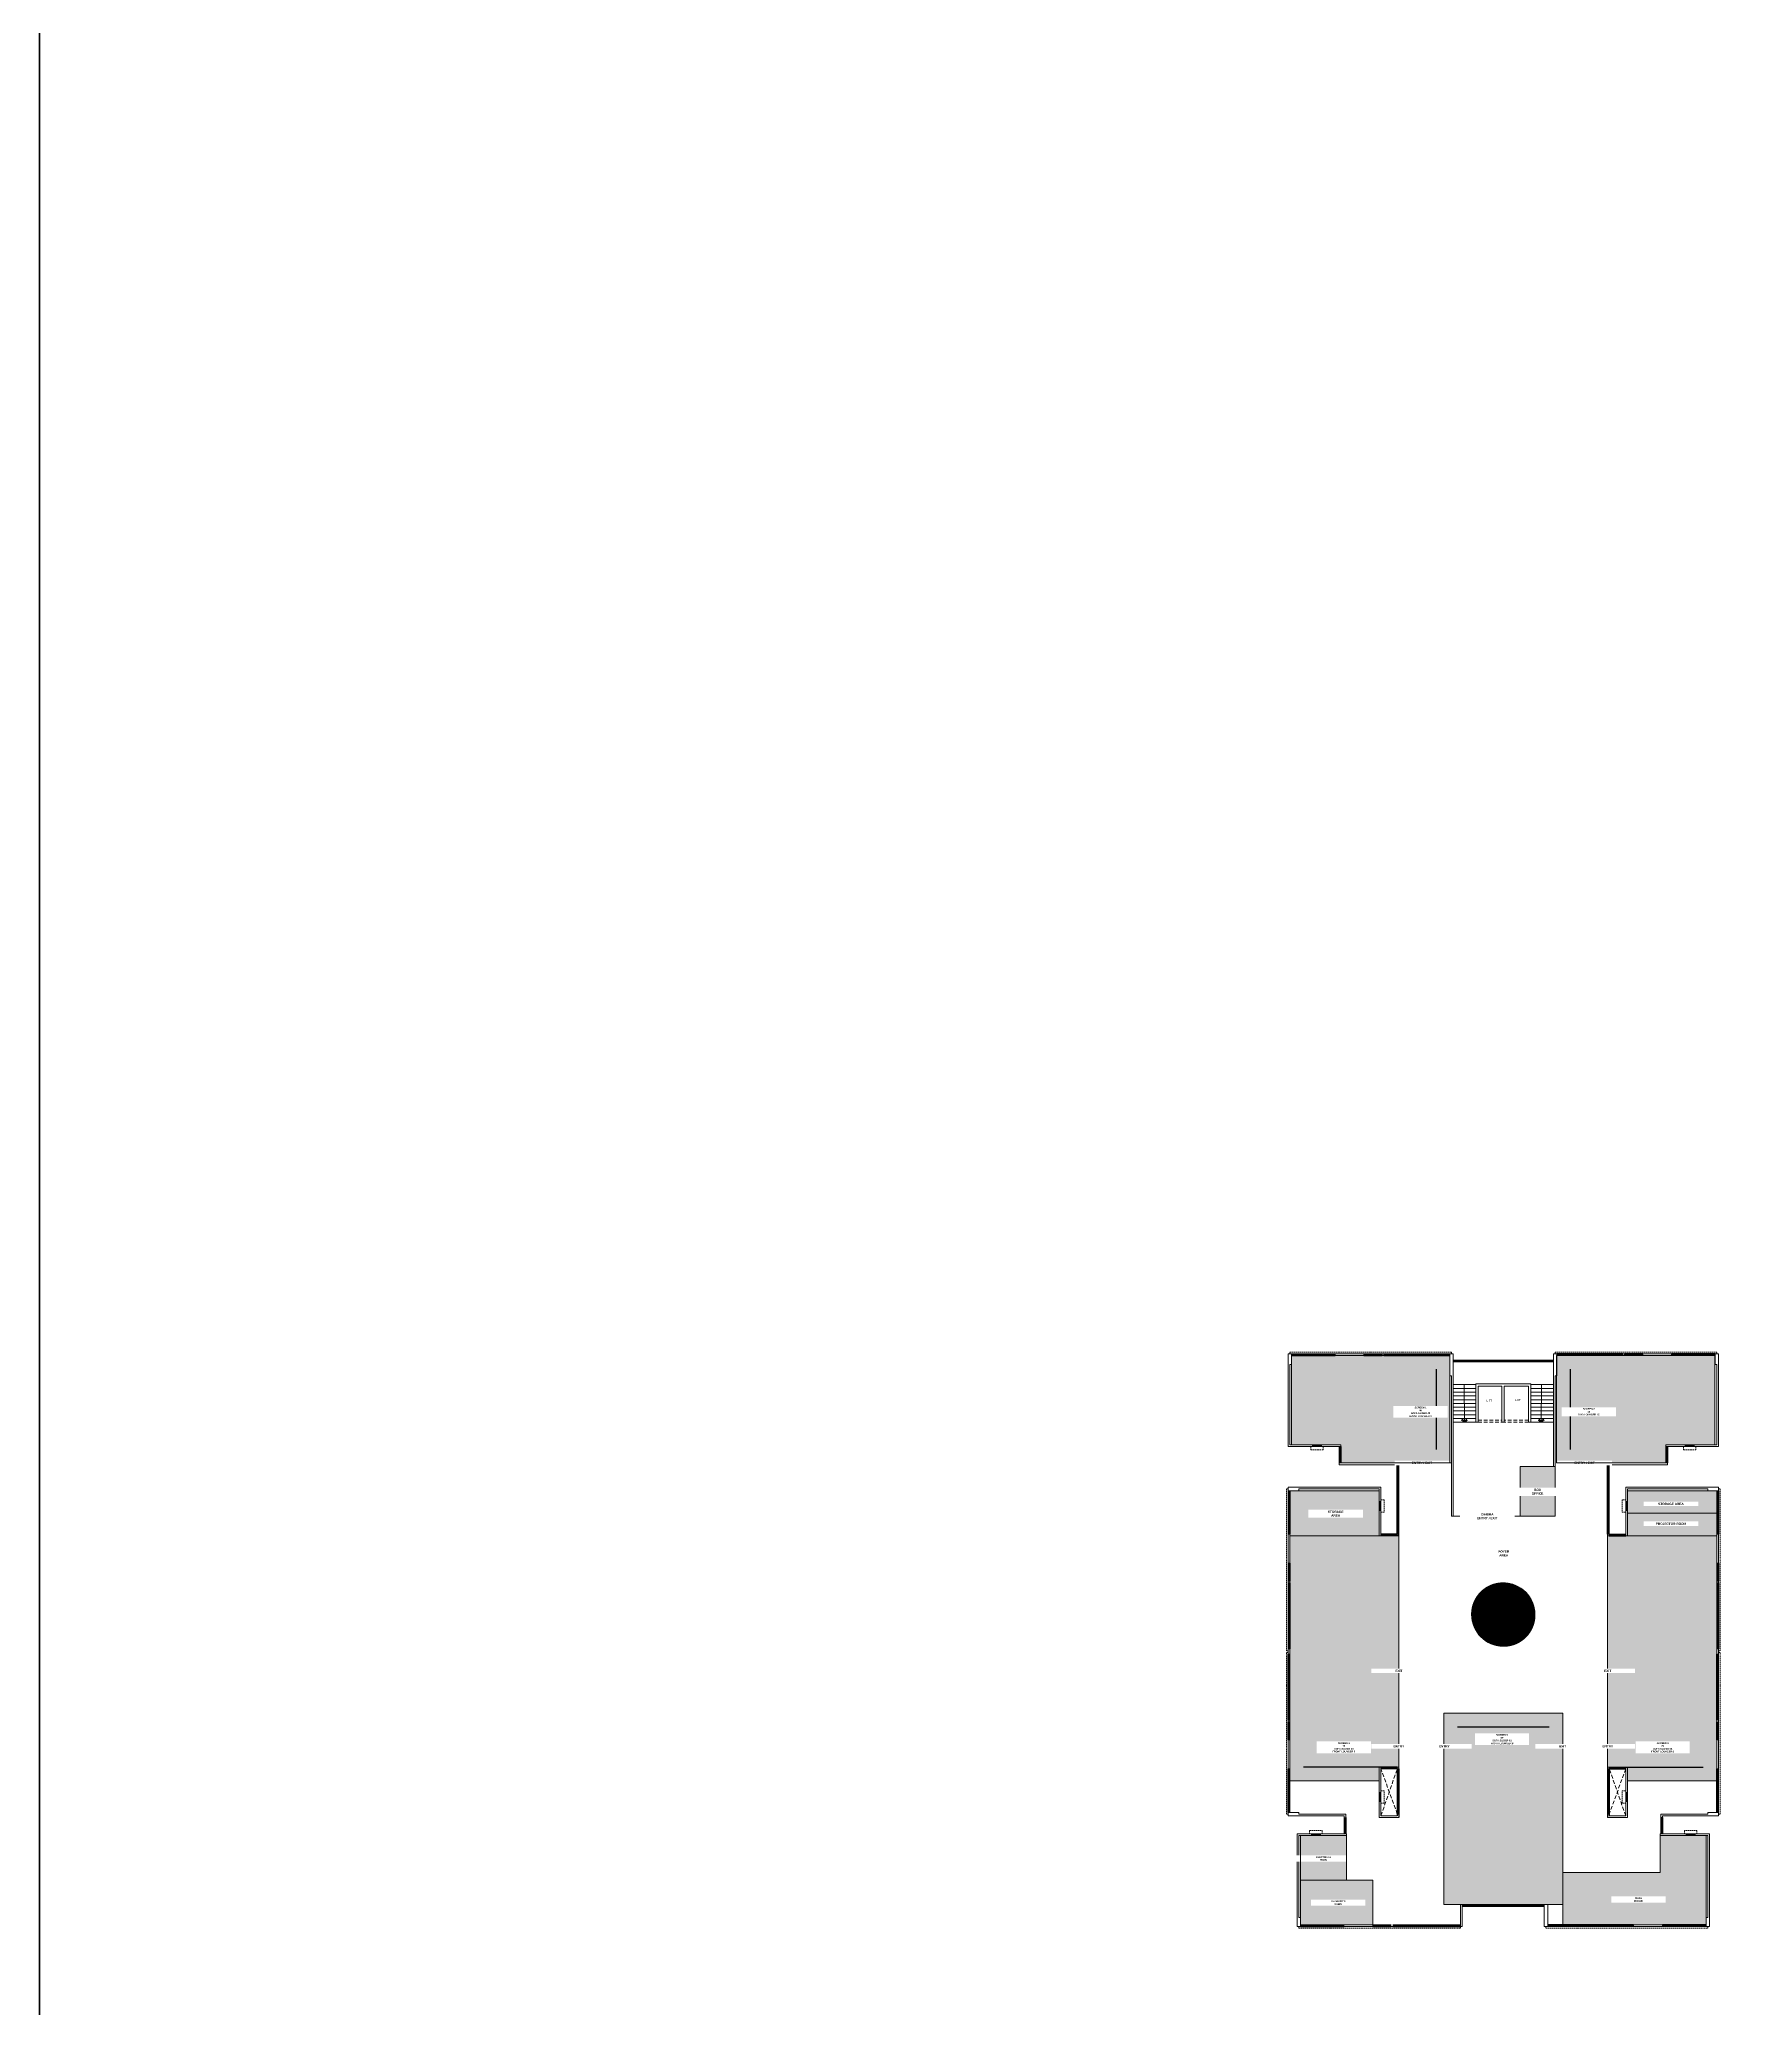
# Model space of a CAD drawing. Header units: inches. Extents: x 1807 to 67852, y 1160 to 20242.
# Drawn here: x 59504 to 64046, y 9792 to 15017 of the extents above; entities that cross this region are included whole.
import ezdxf

# ---------------------------------------------------------------- set-up
doc = ezdxf.new("R2010")
doc.units = ezdxf.units.IN
doc.header["$MEASUREMENT"] = 0
doc.linetypes.add('1', pattern=[0, 0, 0])
doc.linetypes.add('DASHED', pattern=[0.75, 0.5, -0.25])
doc.layers.get('0').update_dxf_attribs({"lineweight": 20})
for name, color, linetype, lineweight in [('02WINDOW & DOTTED', 8, 'Continuous', 20), ('AH Hatches WALL', 7, '1', 25), ('AP_TEXT', 7, 'Continuous', 13), ('Nstair', 8, 'Continuous', 20), ('PROJ.', 8, 'DASHED', 20), ('RAILING', 8, 'Continuous', 25), ('Railing 01', 8, 'Continuous', 18), ('SHOP TEXT', 7, 'Continuous', 15), ('text', 7, 'Continuous', 15), ('wall', 7, 'Continuous', 20), ('WALLS', 7, 'Continuous', 20), ('WINDOW', 8, 'Continuous', 15)]:
    doc.layers.add(name, color=color, linetype=linetype, lineweight=lineweight)
doc.styles.add('Krupalu 1', font='arial.ttf')
doc.styles.add('title block', font='')
doc.styles.get('title block').set_extended_font_data('Gulim')

msp = doc.modelspace()

# ---------------------------------------------------------------- hatches: boundary and pattern name
at = {"lineweight": 30, "true_color": 0xd7ebd2}
h = msp.add_hatch(color=254, dxfattribs=at)
h.dxf.hatch_style = 1
h.paths.add_polyline_path([(63431.7, 11230.6), (63524.3, 11230.6), (63524.3, 11098.9), (63431.7, 11098.9)])
at = {"lineweight": 30, "transparency": 33554559}
h = msp.add_hatch(color=32, dxfattribs=at)
h.dxf.hatch_style = 1
h.paths.add_polyline_path([(63041.3, 10132.6), (62849.3, 10132.6), (62849.3, 10014.1), (63041.3, 10014.1)])
at = {"layer": 'AH Hatches WALL', "true_color": 0xfeeab9}
h = msp.add_hatch(color=254, dxfattribs=at)
h.dxf.hatch_style = 1
h.paths.add_polyline_path([(63716.3, 11046.1), (63953.3, 11046.1), (63953.3, 11106.1), (63716.3, 11106.1)])
at = {"layer": 'AH Hatches WALL', "true_color": 0xff99e5}
h = msp.add_hatch(color=221, dxfattribs=at)
h.dxf.hatch_style = 1
h.paths.add_polyline_path([(62970.8, 10132.6), (62849.3, 10132.6), (62849.3, 10251.1), (62970.8, 10251.1)])
at = {"layer": 'AH Hatches WALL', "true_color": 0xadddf7}
h = msp.add_hatch(color=141, dxfattribs=at)
h.dxf.hatch_style = 1
h.paths.add_polyline_path([(63544.9, 10014.1), (63924.8, 10014.1), (63924.8, 10251.1), (63803.3, 10251.1), (63803.3, 10153.4), (63544.9, 10153.4)])
at = {"layer": 'wall', "true_color": 0xf7abae}
h = msp.add_hatch(dxfattribs=at)
h.set_pattern_fill('ANSI31', color=241)
h.set_pattern_definition([(45, (60514.27285, 360054.93745), (-0.08838834765, 0.08838834765), [])])
edge = h.paths.add_edge_path()
edge.add_arc((63387, 10837.4), 84, 0, 360)

# ---------------------------------------------------------------- linework, layer by layer
at = {"layer": '02WINDOW & DOTTED'}
for p, q in [((63519.8, 11512.1), (63254.1, 11512.1)), ((63519.8, 11510.6), (63254.1, 11510.6)), ((63519.8, 11509.1), (63254.1, 11509.1)), ((63519.8, 11507.6), (63254.1, 11507.6))]:
    msp.add_line(p, q, dxfattribs=at)
at = {"layer": '02WINDOW & DOTTED', "linetype": 'DASHED', "ltscale": 20}
for p, q in [((63320.3, 11353.6), (63383.3, 11353.6)), ((63320.3, 11347.6), (63383.3, 11347.6)), ((63453.8, 11353.6), (63389.3, 11353.6)), ((63453.8, 11347.6), (63389.3, 11347.6)), ((63105.8, 10308.1), (63062.3, 10428.1)), ((63062.3, 10303.6), (63105.8, 10428.1)), ((63711.8, 10303.6), (63668.3, 10428.1)), ((63711.8, 10428.1), (63668.3, 10308.1))]:
    msp.add_line(p, q, dxfattribs=at)
at = {"layer": 'Nstair', "ltscale": 10}
for p, q in [((63314.3, 11447.6), (63254.3, 11447.6)), ((63283.5, 11447.6), (63284, 11347.6)), ((63459.8, 11447.6), (63519.8, 11447.6)), ((63488.4, 11447.6), (63487.8, 11347.6)), ((63314.3, 11437.6), (63254.3, 11437.6)), ((63314.3, 11427.6), (63254.3, 11427.6)), ((63314.3, 11417.6), (63254.3, 11417.6)), ((63314.3, 11407.6), (63254.3, 11407.6)), ((63314.3, 11397.6), (63254.3, 11397.6)), ((63459.8, 11437.6), (63519.8, 11437.6)), ((63459.8, 11427.6), (63519.8, 11427.6)), ((63459.8, 11417.6), (63519.8, 11417.6)), ((63459.8, 11407.6), (63519.8, 11407.6)), ((63459.8, 11397.6), (63519.8, 11397.6)), ((63314.3, 11387.6), (63254.3, 11387.6)), ((63314.3, 11377.6), (63254.3, 11377.6)), ((63314.3, 11367.6), (63254.3, 11367.6)), ((63314.3, 11357.6), (63254.3, 11357.6)), ((63314.3, 11347.6), (63254.3, 11347.6)), ((63276.5, 11351.9), (63278.6, 11355.8)), ((63284, 11347.6), (63276.5, 11351.9)), ((63278.6, 11355.8), (63284, 11347.6)), ((63289.4, 11355.8), (63284, 11347.6)), ((63284, 11347.6), (63291.6, 11351.9)), ((63291.6, 11351.9), (63289.4, 11355.8)), ((63459.8, 11387.6), (63519.8, 11387.6)), ((63459.8, 11377.6), (63519.8, 11377.6)), ((63459.8, 11367.6), (63519.8, 11367.6)), ((63459.8, 11357.6), (63519.8, 11357.6)), ((63459.8, 11347.6), (63519.8, 11347.6)), ((63480.3, 11351.9), (63482.5, 11355.8)), ((63487.8, 11347.6), (63480.3, 11351.9)), ((63482.5, 11355.8), (63487.8, 11347.6)), ((63493.2, 11355.8), (63487.8, 11347.6)), ((63487.8, 11347.6), (63495.4, 11351.9)), ((63495.4, 11351.9), (63493.2, 11355.8))]:
    msp.add_line(p, q, dxfattribs=at)
at = {"layer": 'PROJ.', "ltscale": 8}
for p, q in [((62876.3, 11283.1), (62876.3, 11274.1)), ((62909.3, 11274.1), (62876.3, 11274.1)), ((62909.3, 11283.1), (62909.3, 11274.1)), ((63864.8, 11283.1), (63864.8, 11274.1)), ((63864.8, 11274.1), (63897.8, 11274.1)), ((63897.8, 11283.1), (63897.8, 11274.1))]:
    msp.add_line(p, q, dxfattribs=at)
at = {"layer": 'PROJ.', "ltscale": 7}
for points in [[(62820.8, 11529.1), (62820.8, 11533.6), (63249.8, 11533.6), (63249.8, 11529.1)], [(63953.3, 11529.1), (63953.3, 11533.6), (63524.3, 11533.6), (63524.3, 11529.1)], [(62816.3, 10741.6), (62811.8, 10741.6), (62811.8, 11170.6), (62816.3, 11170.6)], [(63062.3, 11142.1), (63071.3, 11142.1), (63071.3, 11109.1), (63062.3, 11109.1)], [(63711.8, 11142.1), (63702.8, 11142.1), (63702.8, 11109.1), (63711.8, 11109.1)], [(63957.8, 10741.6), (63962.3, 10741.6), (63962.3, 11170.6), (63957.8, 11170.6)], [(62816.3, 10737.1), (62811.8, 10737.1), (62811.8, 10308.1), (62816.3, 10308.1)], [(63957.8, 10737.1), (63962.3, 10737.1), (63962.3, 10308.1), (63957.8, 10308.1)], [(63062.3, 10336.6), (63071.3, 10336.6), (63071.3, 10369.6), (63062.3, 10369.6)], [(63711.8, 10336.6), (63702.8, 10336.6), (63702.8, 10369.6), (63711.8, 10369.6)], [(62873.3, 10255.6), (62873.3, 10264.6), (62906.3, 10264.6), (62906.3, 10255.6)], [(63900.8, 10255.6), (63900.8, 10264.6), (63867.8, 10264.6), (63867.8, 10255.6)], [(63273.8, 10009.6), (63273.8, 10005.1), (62844.8, 10005.1), (62844.8, 10009.6)], [(63500.3, 10009.6), (63500.3, 10005.1), (63929.3, 10005.1), (63929.3, 10009.6)]]:
    msp.add_lwpolyline(points, dxfattribs=at)
at = {"layer": 'RAILING'}
for p, q in [((62825.3, 11529.1), (62940.8, 11529.1)), ((62825.3, 11527.6), (62940.8, 11527.6)), ((62825.3, 11526.1), (62940.8, 11526.1)), ((62825.3, 11524.6), (62940.8, 11524.6)), ((63017.3, 11529.1), (63065.3, 11529.1)), ((63017.3, 11527.6), (63065.3, 11527.6)), ((63017.3, 11526.1), (63065.3, 11526.1)), ((63017.3, 11524.6), (63065.3, 11524.6)), ((63069.8, 11529.1), (63245.3, 11529.1)), ((63069.8, 11527.6), (63245.3, 11527.6)), ((63069.8, 11526.1), (63245.3, 11526.1)), ((63069.8, 11524.6), (63245.3, 11524.6)), ((63704.3, 11529.1), (63528.8, 11529.1)), ((63704.3, 11527.6), (63528.8, 11527.6)), ((63704.3, 11526.1), (63528.8, 11526.1)), ((63704.3, 11524.6), (63528.8, 11524.6)), ((63756.8, 11529.1), (63708.8, 11529.1)), ((63756.8, 11527.6), (63708.8, 11527.6)), ((63756.8, 11526.1), (63708.8, 11526.1)), ((63756.8, 11524.6), (63708.8, 11524.6)), ((63948.8, 11529.1), (63833.3, 11529.1)), ((63948.8, 11527.6), (63833.3, 11527.6)), ((63948.8, 11526.1), (63833.3, 11526.1)), ((63948.8, 11524.6), (63833.3, 11524.6)), ((62951.3, 11283.1), (62951.3, 11239.6)), ((62952.8, 11283.1), (62952.8, 11239.6)), ((62954.3, 11283.1), (62954.3, 11239.6)), ((62955.8, 11283.1), (62955.8, 11239.6)), ((63105.8, 11050.6), (63105.8, 11235.1)), ((63107.3, 11050.6), (63107.3, 11235.1)), ((63108.8, 11050.6), (63108.8, 11235.1)), ((63110.3, 11046.1), (63110.3, 11235.1)), ((63663.8, 11050.6), (63663.8, 11235.1)), ((63665.3, 11050.6), (63665.3, 11235.1)), ((63666.8, 11050.6), (63666.8, 11235.1)), ((63668.3, 11050.6), (63668.3, 11235.1)), ((63818.3, 11283.1), (63818.3, 11239.6)), ((63819.8, 11283.1), (63819.8, 11239.6)), ((63821.3, 11283.1), (63821.3, 11239.6)), ((63822.8, 11283.1), (63822.8, 11239.6)), ((62816.3, 11166.1), (62816.3, 11050.6)), ((62820.8, 11166.1), (62820.8, 11050.6)), ((63953.3, 11166.1), (63953.3, 11050.6)), ((63957.8, 11166.1), (63957.8, 11050.6)), ((63105.8, 11050.6), (63062.3, 11050.6)), ((63110.3, 11046.1), (63062.3, 11046.1)), ((63668.3, 11050.6), (63711.8, 11050.6)), ((63668.3, 11046.1), (63711.8, 11046.1)), ((62816.3, 10974.1), (62816.3, 10926.1)), ((62820.8, 10974.1), (62820.8, 10926.1)), ((63953.3, 10974.1), (63953.3, 10926.1)), ((63957.8, 10974.1), (63957.8, 10926.1)), ((62816.3, 10921.6), (62816.3, 10746.1)), ((62820.8, 10921.6), (62820.8, 10746.1)), ((63953.3, 10921.6), (63953.3, 10746.1)), ((63957.8, 10921.6), (63957.8, 10746.1)), ((62816.3, 10557.1), (62816.3, 10732.6)), ((62820.8, 10557.1), (62820.8, 10732.6)), ((63953.3, 10557.1), (63953.3, 10732.6)), ((63957.8, 10557.1), (63957.8, 10732.6)), ((62816.3, 10504.6), (62816.3, 10552.6)), ((62820.8, 10504.6), (62820.8, 10552.6)), ((63953.3, 10504.6), (63953.3, 10552.6)), ((63957.8, 10504.6), (63957.8, 10552.6)), ((62816.3, 10312.6), (62816.3, 10428.1)), ((62820.8, 10312.6), (62820.8, 10428.1)), ((63105.8, 10432.6), (63062.3, 10432.6)), ((63105.8, 10428.1), (63062.3, 10428.1)), ((63105.8, 10428.1), (63105.8, 10303.6)), ((63107.3, 10428.1), (63107.3, 10308.1)), ((63108.8, 10428.1), (63108.8, 10308.1)), ((63110.3, 10428.1), (63110.3, 10299.1)), ((63663.8, 10428.1), (63663.8, 10299.1)), ((63665.3, 10428.1), (63665.3, 10308.1)), ((63666.8, 10428.1), (63666.8, 10308.1)), ((63668.3, 10432.6), (63711.8, 10432.6)), ((63668.3, 10428.1), (63711.8, 10428.1)), ((63668.3, 10428.1), (63668.3, 10303.6)), ((63953.3, 10312.6), (63953.3, 10428.1)), ((63957.8, 10312.6), (63957.8, 10428.1)), ((62964.8, 10299.1), (62964.8, 10255.6)), ((62969.3, 10299.1), (62969.3, 10255.6)), ((63804.8, 10299.1), (63804.8, 10255.6)), ((63809.3, 10299.1), (63809.3, 10255.6)), ((63278.3, 10068.1), (63495.8, 10068.1)), ((63278.3, 10066.6), (63495.8, 10066.6)), ((63278.3, 10065.1), (63495.8, 10065.1)), ((63278.3, 10063.6), (63495.8, 10063.6)), ((63278.3, 10063.6), (63495.8, 10063.6)), ((62849.3, 10014.1), (62964.8, 10014.1)), ((62849.3, 10009.6), (62964.8, 10009.6)), ((63041.3, 10014.1), (63089.3, 10014.1)), ((63041.3, 10009.6), (63089.3, 10009.6)), ((63093.8, 10014.1), (63273.8, 10014.1)), ((63093.8, 10009.6), (63273.8, 10009.6)), ((63675.8, 10014.1), (63504.8, 10014.1)), ((63675.8, 10009.6), (63504.8, 10009.6)), ((63732.8, 10014.1), (63675.8, 10014.1)), ((63732.8, 10009.6), (63675.8, 10009.6)), ((63924.8, 10014.1), (63809.3, 10014.1)), ((63924.8, 10009.6), (63809.3, 10009.6))]:
    msp.add_line(p, q, dxfattribs=at)
at = {"layer": 'Railing 01'}
for p, q in [((62817.8, 11166.1), (62817.8, 11050.6)), ((62819.3, 11166.1), (62819.3, 11050.6)), ((63954.8, 11166.1), (63954.8, 11050.6)), ((63956.3, 11166.1), (63956.3, 11050.6)), ((63105.8, 11049.1), (63062.3, 11049.1)), ((63105.8, 11047.6), (63062.3, 11047.6)), ((63668.3, 11049.1), (63711.8, 11049.1)), ((63668.3, 11047.6), (63711.8, 11047.6)), ((62817.8, 10974.1), (62817.8, 10926.1)), ((62819.3, 10974.1), (62819.3, 10926.1)), ((63954.8, 10974.1), (63954.8, 10926.1)), ((63956.3, 10974.1), (63956.3, 10926.1)), ((62817.8, 10921.6), (62817.8, 10746.1)), ((62819.3, 10921.6), (62819.3, 10746.1)), ((63954.8, 10921.6), (63954.8, 10746.1)), ((63956.3, 10921.6), (63956.3, 10746.1)), ((62817.8, 10557.1), (62817.8, 10732.6)), ((62819.3, 10557.1), (62819.3, 10732.6)), ((63954.8, 10557.1), (63954.8, 10732.6)), ((63956.3, 10557.1), (63956.3, 10732.6)), ((62817.8, 10504.6), (62817.8, 10552.6)), ((62819.3, 10504.6), (62819.3, 10552.6)), ((63954.8, 10504.6), (63954.8, 10552.6)), ((63956.3, 10504.6), (63956.3, 10552.6)), ((62817.8, 10312.6), (62817.8, 10428.1)), ((62819.3, 10312.6), (62819.3, 10428.1)), ((63105.8, 10431.1), (63062.3, 10431.1)), ((63105.8, 10429.6), (63062.3, 10429.6)), ((63668.3, 10431.1), (63711.8, 10431.1)), ((63668.3, 10429.6), (63711.8, 10429.6)), ((63954.8, 10312.6), (63954.8, 10428.1)), ((63956.3, 10312.6), (63956.3, 10428.1)), ((62966.3, 10299.1), (62966.3, 10255.6)), ((62967.8, 10299.1), (62967.8, 10255.6)), ((63806.3, 10299.1), (63806.3, 10255.6)), ((63807.8, 10299.1), (63807.8, 10255.6)), ((62849.3, 10012.6), (62964.8, 10012.6)), ((62849.3, 10011.1), (62964.8, 10011.1)), ((63041.3, 10012.6), (63089.3, 10012.6)), ((63041.3, 10011.1), (63089.3, 10011.1)), ((63093.8, 10012.6), (63273.8, 10012.6)), ((63093.8, 10011.1), (63273.8, 10011.1)), ((63675.8, 10012.6), (63504.8, 10012.6)), ((63675.8, 10011.1), (63504.8, 10011.1)), ((63732.8, 10012.6), (63675.8, 10012.6)), ((63732.8, 10011.1), (63675.8, 10011.1)), ((63924.8, 10012.6), (63809.3, 10012.6)), ((63924.8, 10011.1), (63809.3, 10011.1))]:
    msp.add_line(p, q, dxfattribs=at)
at = {"layer": 'wall'}
for p, q in [((62816.3, 11529.1), (62816.3, 11283.1)), ((62816.3, 11529.1), (62825.3, 11529.1)), ((62820.8, 11500.6), (62820.8, 11340.1)), ((62825.3, 11500.6), (62820.8, 11500.6)), ((62825.3, 11505.1), (62825.3, 11529.1)), ((62825.3, 11500.6), (62825.3, 11505.1)), ((62940.8, 11529.1), (62940.8, 11524.6)), ((62940.8, 11529.1), (63017.3, 11529.1)), ((62940.8, 11524.6), (63012.8, 11524.6)), ((63012.8, 11524.6), (63012.8, 11524.6)), ((63017.3, 11524.6), (63012.8, 11524.6)), ((63017.3, 11529.1), (63017.3, 11524.6)), ((63065.3, 11529.1), (63065.3, 11529.1)), ((63065.3, 11529.1), (63069.8, 11529.1)), ((63245.3, 11529.1), (63245.3, 11475.1)), ((63245.3, 11529.1), (63254.3, 11529.1)), ((63254.3, 11529.1), (63254.3, 11098.9)), ((63519.8, 11529.1), (63519.8, 11230.6)), ((63528.8, 11529.1), (63519.8, 11529.1)), ((63528.8, 11529.1), (63528.8, 11475.1)), ((63704.3, 11529.1), (63704.3, 11524.6)), ((63708.8, 11529.1), (63704.3, 11529.1)), ((63708.8, 11529.1), (63708.8, 11524.6)), ((63756.8, 11529.1), (63756.8, 11524.6)), ((63833.3, 11529.1), (63756.8, 11529.1)), ((63833.3, 11524.6), (63756.8, 11524.6)), ((63833.3, 11529.1), (63833.3, 11524.6)), ((63948.8, 11505.1), (63948.8, 11529.1)), ((63957.8, 11529.1), (63948.8, 11529.1)), ((63948.8, 11500.6), (63948.8, 11505.1)), ((63948.8, 11505.1), (63948.8, 11505.1)), ((63948.8, 11500.6), (63953.3, 11500.6)), ((63953.3, 11500.6), (63953.3, 11340.1)), ((63957.8, 11529.1), (63957.8, 11283.1)), ((63245.3, 11470.6), (63245.3, 11475.1)), ((63245.3, 11475.1), (63245.3, 11475.1)), ((63245.3, 11470.6), (63249.8, 11470.6)), ((63249.8, 11470.6), (63249.8, 11098.9)), ((63389.3, 11449.6), (63314.3, 11449.6)), ((63314.3, 11449.6), (63314.3, 11347.6)), ((63320.3, 11347.6), (63320.3, 11443.6)), ((63320.3, 11443.6), (63383.3, 11443.6)), ((63383.3, 11449.6), (63459.8, 11449.6)), ((63383.3, 11443.6), (63383.3, 11347.6)), ((63383.3, 11347.6), (63383.3, 11443.6)), ((63389.3, 11347.6), (63389.3, 11443.6)), ((63453.8, 11443.6), (63389.3, 11443.6)), ((63389.3, 11443.6), (63389.3, 11347.6)), ((63453.8, 11347.6), (63453.8, 11443.6)), ((63459.8, 11449.6), (63459.8, 11347.6)), ((63524.3, 11470.6), (63524.3, 11230.6)), ((63528.8, 11470.6), (63524.3, 11470.6)), ((63528.8, 11470.6), (63528.8, 11475.1)), ((63528.8, 11475.1), (63528.8, 11475.1)), ((62820.8, 11340.1), (62820.8, 11335.6)), ((62820.8, 11340.1), (62820.8, 11340.1)), ((63314.3, 11347.6), (63320.3, 11347.6)), ((63383.3, 11347.6), (63389.3, 11347.6)), ((63389.3, 11347.6), (63383.3, 11347.6)), ((63459.8, 11347.6), (63453.8, 11347.6)), ((63953.3, 11340.1), (63953.3, 11335.6)), ((63953.3, 11340.1), (63953.3, 11340.1)), ((62820.8, 11335.6), (62820.8, 11335.6)), ((62820.8, 11335.6), (62820.8, 11287.6)), ((62880.8, 11287.6), (62820.8, 11287.6)), ((62880.8, 11287.6), (62880.8, 11283.1)), ((62904.8, 11287.6), (62904.8, 11283.1)), ((62955.8, 11287.6), (62904.8, 11287.6)), ((62909.3, 11287.6), (62909.3, 11287.6)), ((62955.8, 11287.6), (62955.8, 11283.1)), ((63818.3, 11287.6), (63869.3, 11287.6)), ((63818.3, 11287.6), (63818.3, 11283.1)), ((63869.3, 11287.6), (63869.3, 11283.1)), ((63893.3, 11287.6), (63893.3, 11283.1)), ((63893.3, 11287.6), (63953.3, 11287.6)), ((63953.3, 11335.6), (63953.3, 11335.6)), ((63953.3, 11335.6), (63953.3, 11287.6)), ((62880.8, 11283.1), (62816.3, 11283.1)), ((62955.8, 11283.1), (62904.8, 11283.1)), ((62951.3, 11239.6), (62951.3, 11235.1)), ((63818.3, 11283.1), (63869.3, 11283.1)), ((63822.8, 11239.6), (63822.8, 11235.1)), ((63893.3, 11283.1), (63957.8, 11283.1)), ((63062.3, 11175.1), (62816.3, 11175.1)), ((62816.3, 11166.1), (62816.3, 11175.1)), ((62840.3, 11166.1), (62816.3, 11166.1)), ((62840.3, 11166.1), (62840.3, 11166.1)), ((62840.3, 11166.1), (62844.8, 11166.1)), ((62844.8, 11170.6), (62844.8, 11166.1)), ((63005.3, 11170.6), (62844.8, 11170.6)), ((63005.3, 11170.6), (63005.3, 11170.6)), ((63009.8, 11170.6), (63005.3, 11170.6)), ((63009.8, 11170.6), (63009.8, 11170.6)), ((63062.3, 11137.6, 2), (63057.8, 11137.6, 2)), ((63062.3, 11137.6), (63062.3, 11175.1)), ((63711.8, 11175.1), (63957.8, 11175.1)), ((63711.8, 11137.6), (63711.8, 11175.1)), ((63711.8, 11137.6), (63716.3, 11137.6)), ((63716.3, 11170.6), (63764.3, 11170.6)), ((63716.3, 11137.6), (63716.3, 11170.6)), ((63764.3, 11170.6), (63929.3, 11170.6)), ((63929.3, 11170.6), (63929.3, 11166.1)), ((63933.8, 11166.1), (63929.3, 11166.1)), ((63933.8, 11166.1), (63957.8, 11166.1)), ((63933.8, 11166.1), (63933.8, 11166.1)), ((63957.8, 11166.1), (63957.8, 11175.1)), ((63057.8, 11046.1), (63057.8, 11113.6)), ((63062.3, 11113.6), (63057.8, 11113.6)), ((63062.3, 11046.1), (63062.3, 11113.6)), ((63711.8, 11046.1), (63711.8, 11113.6)), ((63711.8, 11113.6), (63716.3, 11113.6)), ((63716.3, 11046.1), (63716.3, 11113.6)), ((62816.3, 11050.6), (62816.3, 10974.1)), ((62820.8, 11050.6), (62816.3, 11050.6)), ((62820.8, 11050.6), (62820.8, 10978.6)), ((63062.3, 11046.1), (63057.8, 11046.1)), ((63668.3, 11050.6), (63663.8, 11050.6)), ((63711.8, 11046.1), (63716.3, 11046.1)), ((63953.3, 11050.6), (63953.3, 10978.6)), ((63953.3, 11050.6), (63957.8, 11050.6)), ((63957.8, 11050.6), (63957.8, 10974.1)), ((62820.8, 10974.1), (62816.3, 10974.1)), ((62820.8, 10978.6), (62820.8, 10978.6)), ((62820.8, 10978.6), (62820.8, 10974.1)), ((63953.3, 10978.6), (63953.3, 10978.6)), ((63953.3, 10978.6), (63953.3, 10974.1)), ((63953.3, 10974.1), (63957.8, 10974.1)), ((62816.3, 10921.6), (62816.3, 10926.1)), ((63957.8, 10921.6), (63957.8, 10926.1)), ((62816.3, 10746.1), (62816.3, 10737.1)), ((62816.3, 10732.6), (62816.3, 10741.6)), ((63957.8, 10746.1), (63957.8, 10737.1)), ((63957.8, 10732.6), (63957.8, 10741.6)), ((62816.3, 10557.1), (62816.3, 10552.6)), ((63957.8, 10557.1), (63957.8, 10552.6)), ((62816.3, 10428.1), (62816.3, 10504.6)), ((63953.3, 10504.6), (63957.8, 10504.6)), ((63953.3, 10500.1), (63953.3, 10504.6)), ((63957.8, 10428.1), (63957.8, 10504.6)), ((62820.8, 10428.1), (62820.8, 10500.1)), ((63953.3, 10428.1), (63953.3, 10500.1)), ((63062.3, 10432.6), (63057.8, 10432.6)), ((63057.8, 10432.6), (63057.8, 10365.1)), ((63062.3, 10432.6), (63062.3, 10365.1)), ((63105.8, 10428.1), (63110.3, 10428.1)), ((63668.3, 10428.1), (63663.8, 10428.1)), ((63711.8, 10432.6), (63716.3, 10432.6)), ((63711.8, 10432.6), (63711.8, 10365.1)), ((63716.3, 10432.6), (63716.3, 10365.1)), ((63953.3, 10432.6), (63953.3, 10432.6)), ((63953.3, 10428.1), (63957.8, 10428.1)), ((63062.3, 10365.1), (63057.8, 10365.1)), ((63711.8, 10365.1), (63716.3, 10365.1)), ((62840.3, 10312.6), (62816.3, 10312.6)), ((62816.3, 10312.6), (62816.3, 10303.6)), ((62964.8, 10303.6), (62816.3, 10303.6)), ((62840.3, 10312.6), (62840.3, 10312.6)), ((62840.3, 10312.6), (62844.8, 10312.6)), ((62844.8, 10308.1), (62844.8, 10312.6)), ((62969.3, 10308.1), (62844.8, 10308.1)), ((62964.8, 10299.1), (62964.8, 10303.6)), ((62964.8, 10299.1), (62964.8, 10303.6)), ((62969.3, 10299.1), (62969.3, 10308.1)), ((63062.3, 10341.1), (63057.8, 10341.1)), ((63057.8, 10341.1), (63057.8, 10299.1)), ((63057.8, 10299.1), (63110.3, 10299.1)), ((63062.3, 10341.1), (63062.3, 10303.6)), ((63062.3, 10303.6), (63105.8, 10303.6)), ((63716.3, 10299.1), (63663.8, 10299.1)), ((63711.8, 10303.6), (63668.3, 10303.6)), ((63711.8, 10341.1), (63716.3, 10341.1)), ((63711.8, 10341.1), (63711.8, 10303.6)), ((63716.3, 10341.1), (63716.3, 10299.1)), ((63804.8, 10308.1), (63929.3, 10308.1)), ((63804.8, 10299.1), (63804.8, 10308.1)), ((63809.3, 10299.1), (63804.8, 10299.1)), ((63809.3, 10299.1), (63809.3, 10303.6)), ((63809.3, 10303.6), (63957.8, 10303.6)), ((63929.3, 10308.1), (63929.3, 10312.6)), ((63933.8, 10312.6), (63929.3, 10312.6)), ((63933.8, 10312.6), (63957.8, 10312.6)), ((63933.8, 10312.6), (63933.8, 10312.6)), ((63957.8, 10312.6), (63957.8, 10303.6)), ((62840.3, 10255.6), (62840.3, 10009.6)), ((62877.8, 10255.6), (62840.3, 10255.6)), ((62844.8, 10251.1), (62844.8, 10033.6)), ((62877.8, 10251.1), (62844.8, 10251.1)), ((62877.8, 10255.6), (62877.8, 10251.1)), ((62970.8, 10255.6), (62901.8, 10255.6)), ((62901.8, 10255.6), (62901.8, 10251.1)), ((62970.8, 10251.1), (62901.8, 10251.1)), ((62970.8, 10255.6), (62970.8, 10251.1)), ((63803.3, 10255.6), (63803.3, 10251.1)), ((63803.3, 10255.6), (63872.3, 10255.6)), ((63803.3, 10251.1), (63872.3, 10251.1)), ((63872.3, 10255.6), (63872.3, 10251.1)), ((63896.3, 10255.6), (63896.3, 10251.1)), ((63896.3, 10255.6), (63933.8, 10255.6)), ((63896.3, 10251.1), (63929.3, 10251.1)), ((63929.3, 10251.1), (63929.3, 10033.6)), ((63933.8, 10255.6), (63933.8, 10009.6)), ((62849.3, 10033.6), (62849.3, 10009.6)), ((63273.8, 10068.1), (63278.3, 10068.1)), ((63273.8, 10009.6), (63273.8, 10068.1)), ((63278.3, 10009.6), (63278.3, 10068.1)), ((63495.8, 10009.6), (63495.8, 10068.1)), ((63500.3, 10068.1), (63495.8, 10068.1)), ((63500.3, 10068.1), (63500.3, 10068.1)), ((63504.8, 10068.1), (63500.3, 10068.1)), ((63504.8, 10068.1), (63504.8, 10063.6)), ((63504.8, 10009.6), (63504.8, 10063.6)), ((63504.8, 10063.6), (63504.8, 10063.6)), ((63924.8, 10033.6), (63924.8, 10009.6)), ((62849.3, 10009.6), (62840.3, 10009.6)), ((62964.8, 10014.1), (63036.8, 10014.1)), ((62964.8, 10009.6), (63041.3, 10009.6)), ((63036.8, 10014.1), (63036.8, 10014.1)), ((63036.8, 10014.1), (63041.3, 10014.1)), ((63041.3, 10014.1), (63041.3, 10009.6)), ((63093.8, 10009.6), (63089.3, 10009.6)), ((63273.8, 10009.6), (63278.3, 10009.6)), ((63504.8, 10009.6), (63495.8, 10009.6)), ((63732.8, 10014.1), (63732.8, 10009.6)), ((63737.3, 10014.1), (63732.8, 10014.1)), ((63809.3, 10009.6), (63732.8, 10009.6)), ((63737.3, 10014.1), (63737.3, 10014.1)), ((63809.3, 10014.1), (63737.3, 10014.1)), ((63924.8, 10009.6), (63933.8, 10009.6))]:
    msp.add_line(p, q, dxfattribs=at)
for points in [[(62955.8, 11239.6), (62951.3, 11239.6)], [(62951.3, 11235.1), (63110.3, 11235.1)], [(63822.8, 11235.1), (63663.8, 11235.1), (63663.8, 11239.6), (63822.8, 11239.6)]]:
    msp.add_lwpolyline(points, dxfattribs=at)
at = {"layer": 'WALLS', "lineweight": 30}
for p, q in [((63209.1, 11488.6), (63209.1, 11275.7)), ((63564.8, 11488.6), (63564.8, 11275.7)), ((63265.1, 10539.9), (63508.9, 10539.9)), ((63074.3, 10432.6), (62856.8, 10432.6)), ((63699.8, 10432.6), (63917.3, 10432.6))]:
    msp.add_line(p, q, dxfattribs=at)
at = {"layer": 'WALLS'}
for p, q in [((63110.3, 11239.7), (63249.8, 11239.7)), ((63524.3, 11230.6), (63519.8, 11230.6)), ((63249.8, 11098.9), (63254.3, 11098.9)), ((63254.3, 11098.9), (63431.7, 11098.9)), ((62844.8, 10251.1), (62970.8, 10251.1)), ((62849.3, 10251.1), (62970.8, 10251.1)), ((62970.8, 10014.1), (62849.3, 10014.1))]:
    msp.add_line(p, q, dxfattribs=at)
for points in [[(63069.8, 11524.6), (63065.3, 11524.6), (63065.3, 11529.1), (63069.8, 11529.1)], [(63110.3, 11235.1), (62951.3, 11235.1), (62951.3, 11239.6), (63110.3, 11239.6)], [(63431.7, 11230.6), (63524.3, 11230.6), (63524.3, 11098.9), (63431.7, 11098.9)], [(63057.8, 11046.1), (62820.8, 11046.1), (62820.8, 11166.1), (63057.8, 11166.1)], [(63716.3, 11046.1), (63953.3, 11046.1), (63953.3, 11106.1), (63716.3, 11106.1)], [(63110.3, 10432.6), (63057.8, 10432.6), (63057.8, 10396.6), (62820.8, 10396.6), (62820.8, 11046.1), (63110.3, 11046.1)], [(63110.3, 11050.6), (63105.8, 11050.6), (63105.8, 11046.1), (63110.3, 11046.1)], [(63663.8, 11050.6), (63668.3, 11050.6), (63668.3, 11046.1), (63663.8, 11046.1)], [(62820.8, 10921.6), (62816.3, 10921.6), (62816.3, 10926.1), (62820.8, 10926.1)], [(63953.3, 10926.1), (63957.8, 10926.1), (63957.8, 10921.6), (63953.3, 10921.6)], [(62820.8, 10732.6), (62816.3, 10732.6), (62816.3, 10746.1), (62820.8, 10746.1)], [(63953.3, 10746.1), (63957.8, 10746.1), (63957.8, 10732.6), (63953.3, 10732.6)], [(62820.8, 10552.6), (62816.3, 10552.6), (62816.3, 10557.1), (62820.8, 10557.1)], [(63544.9, 10068.1), (63229.1, 10068.1), (63229.1, 10575.9), (63544.9, 10575.9)], [(62816.3, 10504.6), (62820.8, 10504.6), (62820.8, 10428.1), (62816.3, 10428.1)], [(63105.8, 10432.6), (63110.3, 10432.6), (63110.3, 10428.1), (63105.8, 10428.1)], [(63668.3, 10432.6), (63663.8, 10432.6), (63663.8, 10428.1), (63668.3, 10428.1)]]:
    msp.add_lwpolyline(points, close=True, dxfattribs=at)
for points in [[(63704.3, 11524.6), (63708.8, 11524.6)], [(63009.8, 11170.6), (63057.8, 11170.6), (63057.8, 11137.6)], [(63105.8, 10308.1), (63110.3, 10308.1)], [(63668.3, 10308.1), (63663.8, 10308.1)], [(63929.3, 10251.1), (63803.3, 10251.1), (63803.3, 10153.4), (63544.9, 10153.4), (63544.9, 10014.1), (63924.8, 10014.1), (63924.8, 10251.1), (63803.3, 10251.1)], [(62849.3, 10033.6), (62844.8, 10033.6)], [(63924.8, 10033.6), (63929.3, 10033.6)], [(63809.3, 10014.1), (63809.3, 10009.6)]]:
    msp.add_lwpolyline(points, dxfattribs=at)
for radius in [84, 54]:
    msp.add_circle((63387, 10837.4), radius, dxfattribs=at)
at = {"layer": 'WINDOW'}
for p, q in [((62904.8, 11287.6), (62880.8, 11287.6)), ((63869.3, 11287.6), (63893.3, 11287.6)), ((62904.8, 11286.1), (62880.8, 11286.1)), ((62904.8, 11284.6), (62880.8, 11284.6)), ((62904.8, 11283.1), (62880.8, 11283.1)), ((63869.3, 11286.1), (63893.3, 11286.1)), ((63869.3, 11284.6), (63893.3, 11284.6)), ((63869.3, 11283.1), (63893.3, 11283.1)), ((63057.8, 11113.7, -2), (63057.8, 11137.7, -2)), ((63060, 11113.5, -2), (63060, 11137.6, -2)), ((63062.3, 11113.6), (63062.3, 11137.6)), ((63711.8, 11113.6), (63711.8, 11137.6)), ((63713.3, 11113.6), (63713.3, 11137.6)), ((63714.8, 11113.6), (63714.8, 11137.6)), ((63716.3, 11113.6), (63716.3, 11137.6)), ((63057.8, 10365.1), (63057.8, 10341.1)), ((63059.3, 10365.1), (63059.3, 10341.1)), ((63060.8, 10365.1), (63060.8, 10341.1)), ((63062.3, 10365.1), (63062.3, 10341.1)), ((63711.8, 10365.1), (63711.8, 10341.1)), ((63713.3, 10365.1), (63713.3, 10341.1)), ((63714.8, 10365.1), (63714.8, 10341.1)), ((63716.3, 10365.1), (63716.3, 10341.1)), ((62901.8, 10255.6), (62877.8, 10255.6)), ((62901.8, 10254.1), (62877.8, 10254.1)), ((62901.8, 10252.6), (62877.8, 10252.6)), ((62901.8, 10251.1), (62877.8, 10251.1)), ((63872.3, 10255.6), (63896.3, 10255.6)), ((63872.3, 10254.1), (63896.3, 10254.1)), ((63872.3, 10252.6), (63896.3, 10252.6)), ((63872.3, 10251.1), (63896.3, 10251.1))]:
    msp.add_line(p, q, dxfattribs=at)

# ---------------------------------------------------------------- texts
at = {"layer": 'AP_TEXT', "style": 'Krupalu 1'}
msp.add_text('F&B', height=6, dxfattribs=at).set_placement((63377.9, 10836.7))
at = {"layer": 'SHOP TEXT', "ltscale": 0.1, "style": 'Krupalu 1'}
for p in [(63342.5, 11402.7), (63418.6, 11404.1)]:
    msp.add_text('LIFT', height=5, dxfattribs=at).set_placement(p)
at = {"layer": 'text', "insert": (63740.2, 10485.1), "char_height": 4.5, "width": 139.144, "attachment_point": 4, "style": 'title block', "bg_fill": 2}
msp.add_mtext('\\pxqc;{\\fArial|b1|i0|c0|p34;SCREEN 3\\P72\\PSOFA SLIDER 64\\PFRONT LOUNGER 8}', dxfattribs=at)

# ---------------------------------------------------------------- next in the draw order: hatches: boundary and pattern name
at = {"layer": 'AH Hatches WALL', "true_color": 0xcecce6}
h = msp.add_hatch(color=254, dxfattribs=at)
h.dxf.hatch_style = 1
h.paths.add_polyline_path([(63110.3, 10432.6), (63057.8, 10432.6), (63057.8, 10396.6), (62820.8, 10396.6), (62820.8, 11046.1), (63110.3, 11046.1)])
h.paths.add_polyline_path([(63663.8, 10432.6), (63716.3, 10432.6), (63716.3, 10396.6), (63953.3, 10396.6), (63953.3, 11046.1), (63663.8, 11046.1)])
h.paths.add_polyline_path([(63544.9, 10068.1), (63229.1, 10068.1), (63229.1, 10575.9), (63544.9, 10575.9)])
h.paths.add_polyline_path([(62955.8, 11239.6), (63245.3, 11239.7), (63245.3, 11524.6), (62825.3, 11524.6), (62825.3, 11287.6), (62955.8, 11287.6)])
h.paths.add_polyline_path([(63818.1, 11239.6), (63528.6, 11239.7), (63528.6, 11524.6), (63948.6, 11524.6), (63948.6, 11287.6), (63818.1, 11287.6)])

# ---------------------------------------------------------------- next in the draw order: linework, layer by layer
at = {"layer": 'WALLS'}
msp.add_lwpolyline([(63663.8, 10432.6), (63716.3, 10432.6), (63716.3, 10396.6), (63953.3, 10396.6), (63953.3, 11046.1), (63663.8, 11046.1)], close=True, dxfattribs=at)

# ---------------------------------------------------------------- next in the draw order: texts
at = {"layer": 'text', "width": 139.144, "style": 'title block', "bg_fill": 2}
for s, insert, char_height, attachment_point in [('\\pxqc;{\\fArial|b1|i0|c0|p34;SCREEN 1\\P49\\PSOFA SLIDER 49\\PFRONT LOUNGER 0}', (63097.9, 11375.4), 4.5, 4), ('\\pxqc;{\\fArial|b1|i0|c0|p34;SCREEN 2\\P15\\PDUO LOUNGER 15}', (63544.3, 11375.4), 4.5, 4), ('\\pxqc;{\\fArial|b1|i0|c0|p34;ENTRY / EXIT}', (63240.8, 11239.7), 6, 6), ('\\pxqc;{\\fArial|b1|i0|c0|p34;ENTRY / EXIT}', (63533.1, 11239.7), 6, 4), ('\\pxqc;{\\fArial|b1|i0|c0|p34;PROJECTOR ROOM}', (63762.2, 11078.3), 6, 4), ('\\pxqc;{\\fArial|b1|i0|c0|p34;FOYER\\PAREA}', (63318.7, 10999.6), 6, 4), ('\\pxqc;{\\fArial|b1|i0|c0|p34;EXIT}', (63179.5, 10688), 6, 6), ('\\pxqc;{\\fArial|b1|i0|c0|p34;EXIT}', (63594.5, 10688), 6, 4), ('\\pxqc;{\\fArial|b1|i0|c0|p34;SCREEN 5\\P69\\PSOFA SLIDER 61\\PFRONT LOUNGER 8}', (63314, 10506.8), 4.5, 4), ('\\pxqc;{\\fArial|b1|i0|c0|p34;SCREEN 3\\P72\\PSOFA SLIDER 64\\PFRONT LOUNGER 8}', (63033.6, 10485.1), 4.5, 6), ('\\pxqc;{\\fArial|b1|i0|c0|p34;ENTRY}', (63594.5, 10487.8), 6, 4), ('\\pxqc;{\\fArial|b1|i0|c0|p34;ELECTRICAL\\PROOM}', (62840.8, 10190.1), 4.5, 4), ('\\pxqc;{\\fArial|b1|i0|c0|p34;WASH\\PROOMS}', (63676, 10081.1), 4.5, 4), ("\\pxqc,t17;{\\fArial|b1|i0|c0|p34;MANAGER'S\\PCABIN}", (62879.5, 10072.8), 4.5, 4)]:
    msp.add_mtext(s, dxfattribs=dict(at, insert=insert, char_height=char_height, attachment_point=attachment_point))

# ---------------------------------------------------------------- next in the draw order: hatches: boundary and pattern name
at = {"layer": 'AH Hatches WALL'}
h = msp.add_hatch(color=9, dxfattribs=at)
h.dxf.hatch_style = 1
h.paths.add_polyline_path([(63057.8, 11046.1), (62820.8, 11046.1), (62820.8, 11166.1), (63057.8, 11166.1)])
h.paths.add_polyline_path([(63716.3, 11106.1), (63953.3, 11106.1), (63953.3, 11166.1), (63716.3, 11166.1)])

# ---------------------------------------------------------------- next in the draw order: linework, layer by layer
at = {"layer": 'WALLS'}
for points in [[(62955.8, 11239.6), (63245.3, 11239.7), (63245.3, 11524.6), (62825.3, 11524.6), (62825.3, 11287.6), (62955.8, 11287.6), (62955.8, 11239.6)], [(63818.1, 11239.6), (63528.6, 11239.7), (63528.6, 11524.6), (63948.6, 11524.6), (63948.6, 11287.6), (63818.1, 11287.6), (63818.1, 11239.6)]]:
    msp.add_lwpolyline(points, dxfattribs=at)
for points in [[(63716.3, 11106.1), (63953.3, 11106.1), (63953.3, 11166.1), (63716.3, 11166.1)], [(62970.8, 10132.6), (62849.3, 10132.6), (62849.3, 10251.1), (62970.8, 10251.1)], [(63041.3, 10132.6), (62849.3, 10132.6), (62849.3, 10014.1), (63041.3, 10014.1)]]:
    msp.add_lwpolyline(points, close=True, dxfattribs=at)

# ---------------------------------------------------------------- next in the draw order: texts
at = {"layer": 'text', "width": 139.144, "style": 'title block', "bg_fill": 2}
for s, insert, char_height, attachment_point in [('\\pxqc;{\\fArial|b1|i0|c0|p34;ENTRY}', (63179.5, 10487.8), 6, 6), ('\\pxqc;{\\fArial|b1|i0|c0|p34;EXIT}', (63474.7, 10487.7), 6, 4), ('\\pxqc;{\\fArial|b1|i0|c0|p34;SCREEN 4\\P72\\PSOFA SLIDER 64\\PFRONT LOUNGER 8}', (63740.2, 10485.1), 4.5, 4)]:
    msp.add_mtext(s, dxfattribs=dict(at, insert=insert, char_height=char_height, attachment_point=attachment_point))

# ---------------------------------------------------------------- next in the draw order: texts
at = {"layer": 'text', "char_height": 6, "width": 139.144, "style": 'title block', "bg_fill": 2}
for s, insert, attachment_point in [('\\pxqc;{\\fArial|b1|i0|c0|p34;BOX\\POFFICE}', (63408.3, 11163.4), 4), ('\\pxqc;{\\fArial|b1|i0|c0|p34;STORAGE AREA}', (63762.2, 11131), 4), ('\\pxqc;{\\fArial|b1|i0|c0|p34;STORAGE\\PAREA}', (63011.9, 11105.1), 6), ('\\pxqc;{\\fArial|b1|i0|c0|p34;CINEMA\\PENTRY / EXIT}', (63275, 11098.3), 4), ('\\pxqc;{\\fArial|b1|i0|c0|p34;ENTRY}', (63161, 10487.8), 4)]:
    msp.add_mtext(s, dxfattribs=dict(at, insert=insert, attachment_point=attachment_point))

# ---------------------------------------------------------------- next in the draw order: linework, layer by layer
at = {"layer": 'WALLS', "lineweight": 35}
msp.add_lwpolyline([(67852.1, 20242.3), (59503.5, 20242.3), (59503.5, 1160), (67852.1, 1160)], close=True, dxfattribs=at)

doc.saveas('drawing.dxf')
